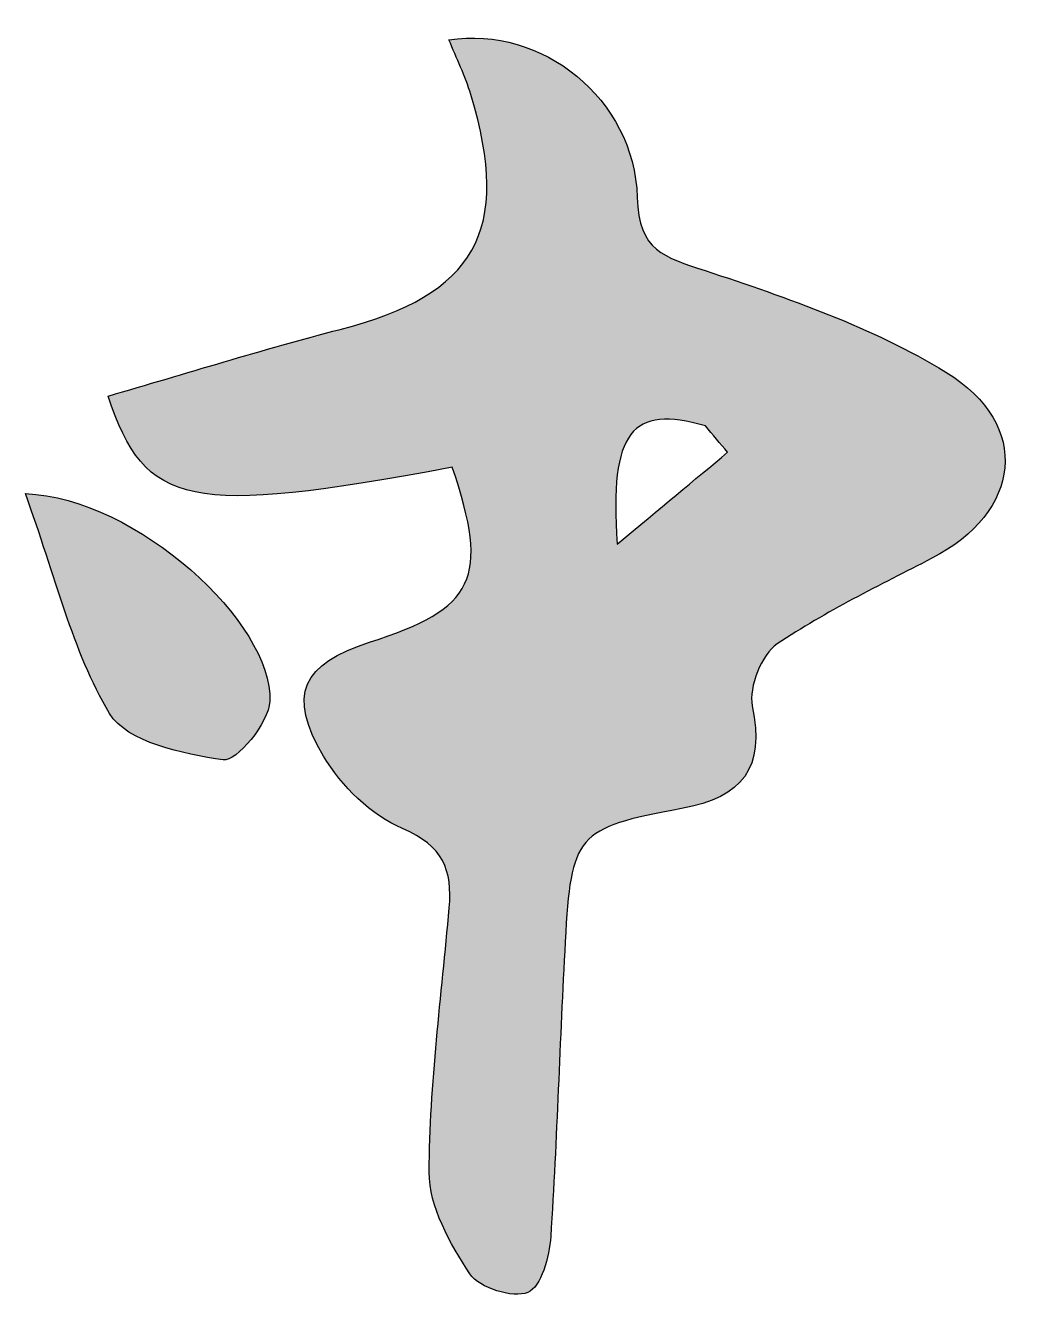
# Model space of a CAD drawing. Extents: x -266287 to 275962, y -324567 to 363765.
# Drawn here: x -78767 to -77495, y 9567 to 11175 of the extents above; entities that cross this region are included whole.
import ezdxf

# ---------------------------------------------------------------- set-up
doc = ezdxf.new("R2010")
doc.units = 0
doc.header["$LTSCALE"] = 1000
doc.layers.get('0').update_dxf_attribs({"linetype": 'CONTINUOUS'})

msp = doc.modelspace()

# ---------------------------------------------------------------- hatches: boundary and pattern name
h = msp.add_hatch(color=256)
edge = h.paths.add_edge_path()
edge.add_spline(control_points=[(-78227.74064, 10617.33054), (-78180.28445, 10476.68452), (-78198.8449, 10438.83153), (-78332.25623, 10396.37073)], knot_values=[20, 20, 20, 20, 21, 21, 21, 21], degree=3, periodic=0)
edge.add_spline(control_points=[(-78332.25623, 10396.37073), (-78417.17783, 10369.28367), (-78436.81487, 10330.09571), (-78390.47834, 10252.538)], knot_values=[19, 19, 19, 19, 20, 20, 20, 20], degree=3, periodic=0)
edge.add_spline(control_points=[(-78390.47834, 10252.538), (-78367.95603, 10214.8142), (-78330.23223, 10177.5641), (-78290.61363, 10160.85539)], knot_values=[18, 18, 18, 18, 19, 19, 19, 19], degree=3, periodic=0)
edge.add_spline(control_points=[(-78290.61363, 10160.85539), (-78239.23865, 10139.06516), (-78227.39613, 10108.57607), (-78231.61637, 10060.64618)], knot_values=[17, 17, 17, 17, 18, 18, 18, 18], degree=3, periodic=0)
edge.add_spline(control_points=[(-78231.61637, 10060.64618), (-78241.39183, 9949.41266), (-78256.20574, 9838.2222), (-78256.98089, 9726.85949)], knot_values=[16, 16, 16, 16, 17, 17, 17, 17], degree=3, periodic=0)
edge.add_spline(control_points=[(-78256.98089, 9726.85949), (-78257.28234, 9683.62354), (-78230.53978, 9636.51186), (-78205.39058, 9598.2713)], knot_values=[15, 15, 15, 15, 16, 16, 16, 16], degree=3, periodic=0)
edge.add_spline(control_points=[(-78205.39058, 9598.2713), (-78193.76339, 9580.52906), (-78151.43178, 9567.26544), (-78132.22537, 9575.0169)], knot_values=[14, 14, 14, 14, 15, 15, 15, 15], degree=3, periodic=0)
edge.add_spline(control_points=[(-78132.22537, 9575.0169), (-78115.51666, 9581.64871), (-78105.09524, 9620.31991), (-78103.45882, 9645.55523)], knot_values=[13, 13, 13, 13, 14, 14, 14, 14], degree=3, periodic=0)
edge.add_spline(control_points=[(-78103.45882, 9645.55523), (-78095.31978, 9769.49254), (-78092.09001, 9893.77436), (-78085.11369, 10017.75474)], knot_values=[12, 12, 12, 12, 13, 13, 13, 13], degree=3, periodic=0)
edge.add_spline(control_points=[(-78085.11369, 10017.75474), (-78077.53448, 10153.27618), (-78071.97926, 10161.54441), (-77938.09424, 10186.17684)], knot_values=[11, 11, 11, 11, 12, 12, 12, 12], degree=3, periodic=0)
edge.add_spline(control_points=[(-77938.09424, 10186.17684), (-77860.32121, 10200.56012), (-77832.84657, 10237.03507), (-77848.78014, 10315.97082)], knot_values=[10, 10, 10, 10, 11, 11, 11, 11], degree=3, periodic=0)
edge.add_spline(control_points=[(-77848.78014, 10315.97082), (-77853.51714, 10339.8281), (-77837.196, 10380.82474), (-77817.25751, 10394.17448)], knot_values=[9, 9, 9, 9, 10, 10, 10, 10], degree=3, periodic=0)
edge.add_spline(control_points=[(-77817.25751, 10394.17448), (-77755.59031, 10435.4295), (-77688.15256, 10468.2871), (-77621.9206, 10502.35048)], knot_values=[8, 8, 8, 8, 9, 9, 9, 9], degree=3, periodic=0)
edge.add_spline(control_points=[(-77621.9206, 10502.35048), (-77509.35211, 10560.18502), (-77494.71045, 10670.6434), (-77604.22142, 10737.56438)], knot_values=[7, 7, 7, 7, 8, 8, 8, 8], degree=3, periodic=0)
edge.add_spline(control_points=[(-77604.22142, 10737.56438), (-77697.19594, 10794.49458), (-77804.03696, 10831.18485), (-77908.38029, 10865.89418)], knot_values=[6, 6, 6, 6, 7, 7, 7, 7], degree=3, periodic=0)
edge.add_spline(control_points=[(-77908.38029, 10865.89418), (-77960.14285, 10883.11966), (-77992.09611, 10890.00985), (-77994.1201, 10958.30887)], knot_values=[5, 5, 5, 5, 6, 6, 6, 6], degree=3, periodic=0)
edge.add_spline(control_points=[(-77994.1201, 10958.30887), (-77997.78052, 11083.27971), (-78115.12908, 11175.47908), (-78231.91782, 11157.34926)], knot_values=[4, 4, 4, 4, 5, 5, 5, 5], degree=3, periodic=0)
edge.add_spline(control_points=[(-78231.91782, 11157.34926), (-78222.44381, 11133.87955), (-78211.33337, 11111.61562), (-78204.27093, 11088.05978)], knot_values=[3, 3, 3, 3, 4, 4, 4, 4], degree=3, periodic=0)
edge.add_spline(control_points=[(-78204.27093, 11088.05978), (-78152.20692, 10915.54662), (-78198.19895, 10835.49121), (-78369.37713, 10791.48012)], knot_values=[2, 2, 2, 2, 3, 3, 3, 3], degree=3, periodic=0)
edge.add_spline(control_points=[(-78369.37713, 10791.48012), (-78467.69154, 10766.15867), (-78564.71404, 10735.58345), (-78662.55476, 10707.33366)], knot_values=[1, 1, 1, 1, 2, 2, 2, 2], degree=3, periodic=0)
edge.add_spline(control_points=[(-78662.55476, 10707.33366), (-78615.78758, 10565.95556), (-78560.92444, 10555.57721), (-78227.74064, 10617.33054)], knot_values=[0, 0, 0, 0, 1, 1, 1, 1], degree=3, periodic=0)
edge = h.paths.add_edge_path(flags=16)
edge.add_spline(control_points=[(-78019.2693, 10520.39417), (-78029.69072, 10663.8824), (-78000.4074, 10696.22323), (-77907.99272, 10669.60987)], knot_values=[1, 1, 1, 1, 2, 2, 2, 2], degree=3, periodic=0)
edge.add_spline(control_points=[(-77907.99272, 10669.60987), (-77898.6479, 10658.49943), (-77889.30307, 10647.389), (-77879.91519, 10636.27857)], knot_values=[0, 0, 0, 0, 1, 1, 1, 1], degree=3, periodic=0)
edge.add_spline(control_points=[(-77879.91519, 10636.27857), (-77922.2468, 10601.09553), (-77964.62147, 10565.91249), (-78019.2693, 10520.39417)], knot_values=[2, 2, 2, 2, 3, 3, 3, 3], degree=3, periodic=0)
h = msp.add_hatch(color=256)
edge = h.paths.add_edge_path()
edge.add_spline(control_points=[(-78660.70302, 10306.36761), (-78638.91279, 10269.89266), (-78568.24527, 10255.46633), (-78517.12866, 10247.58567)], knot_values=[2, 2, 2, 2, 3, 3, 3, 3], degree=3, periodic=0)
edge.add_spline(control_points=[(-78517.12866, 10247.58567), (-78500.76446, 10245.04491), (-78459.42331, 10294.74041), (-78458.30366, 10321.74135)], knot_values=[1, 1, 1, 1, 2, 2, 2, 2], degree=3, periodic=0)
edge.add_spline(control_points=[(-78458.30366, 10321.74135), (-78454.16954, 10420.27108), (-78626.03674, 10578.40096), (-78766.98421, 10584.12844)], knot_values=[0, 0, 0, 0, 1, 1, 1, 1], degree=3, periodic=0)
edge.add_spline(control_points=[(-78766.98421, 10584.12844), (-78729.08816, 10479.35447), (-78707.72857, 10385.21724), (-78660.70302, 10306.36761)], knot_values=[3, 3, 3, 3, 4, 4, 4, 4], degree=3, periodic=0)

# ---------------------------------------------------------------- linework, layer by layer
for points in [[(-78231.91782, 11157.34926), (-78115.12908, 11175.47908), (-77997.78052, 11083.27971), (-77994.1201, 10958.30887)], [(-78204.27093, 11088.05978), (-78211.33337, 11111.61562), (-78222.44381, 11133.87955), (-78231.91782, 11157.34926)], [(-78369.37713, 10791.48012), (-78198.19895, 10835.49121), (-78152.20692, 10915.54662), (-78204.27093, 11088.05978)], [(-77994.1201, 10958.30887), (-77992.09611, 10890.00985), (-77960.14285, 10883.11966), (-77908.38029, 10865.89418)], [(-77908.38029, 10865.89418), (-77804.03696, 10831.18485), (-77697.19594, 10794.49458), (-77604.22142, 10737.56438)], [(-78662.55476, 10707.33366), (-78564.71404, 10735.58345), (-78467.69154, 10766.15867), (-78369.37713, 10791.48012)], [(-77604.22142, 10737.56438), (-77494.71045, 10670.6434), (-77509.35211, 10560.18502), (-77621.9206, 10502.35048)], [(-78227.74064, 10617.33054), (-78560.92444, 10555.57721), (-78615.78758, 10565.95556), (-78662.55476, 10707.33366)], [(-77907.99272, 10669.60987), (-78000.4074, 10696.22323), (-78029.69072, 10663.8824), (-78019.2693, 10520.39417)], [(-77879.91519, 10636.27857), (-77889.30307, 10647.389), (-77898.6479, 10658.49943), (-77907.99272, 10669.60987)], [(-78019.2693, 10520.39417), (-77964.62147, 10565.91249), (-77922.2468, 10601.09553), (-77879.91519, 10636.27857)], [(-78332.25623, 10396.37073), (-78198.8449, 10438.83153), (-78180.28445, 10476.68452), (-78227.74064, 10617.33054)], [(-78766.98421, 10584.12844), (-78626.03674, 10578.40096), (-78454.16954, 10420.27108), (-78458.30366, 10321.74135)], [(-78660.70302, 10306.36761), (-78707.72857, 10385.21724), (-78729.08816, 10479.35447), (-78766.98421, 10584.12844)], [(-77621.9206, 10502.35048), (-77688.15256, 10468.2871), (-77755.59031, 10435.4295), (-77817.25751, 10394.17448)], [(-78390.47834, 10252.538), (-78436.81487, 10330.09571), (-78417.17783, 10369.28367), (-78332.25623, 10396.37073)], [(-77817.25751, 10394.17448), (-77837.196, 10380.82474), (-77853.51714, 10339.8281), (-77848.78014, 10315.97082)], [(-78458.30366, 10321.74135), (-78459.42331, 10294.74041), (-78500.76446, 10245.04491), (-78517.12866, 10247.58567)], [(-77848.78014, 10315.97082), (-77832.84657, 10237.03507), (-77860.32121, 10200.56012), (-77938.09424, 10186.17684)], [(-78517.12866, 10247.58567), (-78568.24527, 10255.46633), (-78638.91279, 10269.89266), (-78660.70302, 10306.36761)], [(-78290.61363, 10160.85539), (-78330.23223, 10177.5641), (-78367.95603, 10214.8142), (-78390.47834, 10252.538)], [(-77938.09424, 10186.17684), (-78071.97926, 10161.54441), (-78077.53448, 10153.27618), (-78085.11369, 10017.75474)], [(-78231.61637, 10060.64618), (-78227.39613, 10108.57607), (-78239.23865, 10139.06516), (-78290.61363, 10160.85539)], [(-78256.98089, 9726.85949), (-78256.20574, 9838.2222), (-78241.39183, 9949.41266), (-78231.61637, 10060.64618)], [(-78085.11369, 10017.75474), (-78092.09001, 9893.77436), (-78095.31978, 9769.49254), (-78103.45882, 9645.55523)], [(-78205.39058, 9598.2713), (-78230.53978, 9636.51186), (-78257.28234, 9683.62354), (-78256.98089, 9726.85949)], [(-78103.45882, 9645.55523), (-78105.09524, 9620.31991), (-78115.51666, 9581.64871), (-78132.22537, 9575.0169)], [(-78132.22537, 9575.0169), (-78151.43178, 9567.26544), (-78193.76339, 9580.52906), (-78205.39058, 9598.2713)]]:
    msp.add_open_spline(points, degree=3)

doc.saveas('drawing.dxf')
